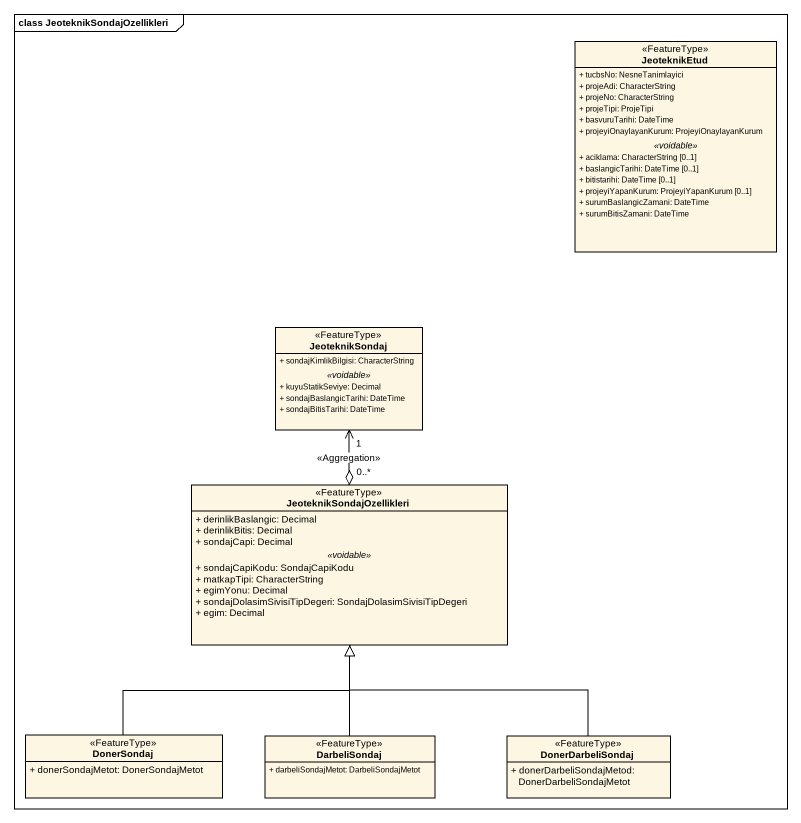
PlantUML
@startuml
mainframe class JeoteknikSondajOzellikleri
hide circle
hide empty members
skinparam classAttributeIconSize 0
class JeoteknikEtud <<FeatureType>> {
  + tucbsNo: NesneTanimlayici
  + projeAdi: CharacterString
  + projeNo: CharacterString
  + projeTipi: ProjeTipi
  + basvuruTarihi: DateTime
  + projeyiOnaylayanKurum: ProjeyiOnaylayanKurum
  .. <<voidable>> ..
  + aciklama: CharacterString [0..1]
  + baslangicTarihi: DateTime [0..1]
  + bitistarihi: DateTime [0..1]
  + projeyiYapanKurum: ProjeyiYapanKurum [0..1]
  + surumBaslangicZamani: DateTime
  + surumBitisZamani: DateTime
}
class JeoteknikSondaj <<FeatureType>> {
  + sondajKimlikBilgisi: CharacterString
  .. <<voidable>> ..
  + kuyuStatikSeviye: Decimal
  + sondajBaslangicTarihi: DateTime
  + sondajBitisTarihi: DateTime
}
class JeoteknikSondajOzellikleri <<FeatureType>> {
  + derinlikBaslangic: Decimal
  + derinlikBitis: Decimal
  + sondajCapi: Decimal
  .. <<voidable>> ..
  + sondajCapiKodu: SondajCapiKodu
  + matkapTipi: CharacterString
  + egimYonu: Decimal
  + sondajDolasimSivisiTipDegeri: SondajDolasimSivisiTipDegeri
  + egim: Decimal
}
class DonerSondaj <<FeatureType>> {
  + donerSondajMetot: DonerSondajMetot
}
class DarbeliSondaj <<FeatureType>> {
  + darbeliSondajMetot: DarbeliSondajMetot
}
class DonerDarbeliSondaj <<FeatureType>> {
  + donerDarbeliSondajMetod: DonerDarbeliSondajMetot
}
JeoteknikSondajOzellikleri "0..*" o-up-> "1" JeoteknikSondaj : <<Aggregation>>
DonerSondaj -up-|> JeoteknikSondajOzellikleri
DarbeliSondaj -up-|> JeoteknikSondajOzellikleri
DonerDarbeliSondaj -up-|> JeoteknikSondajOzellikleri
@enduml
